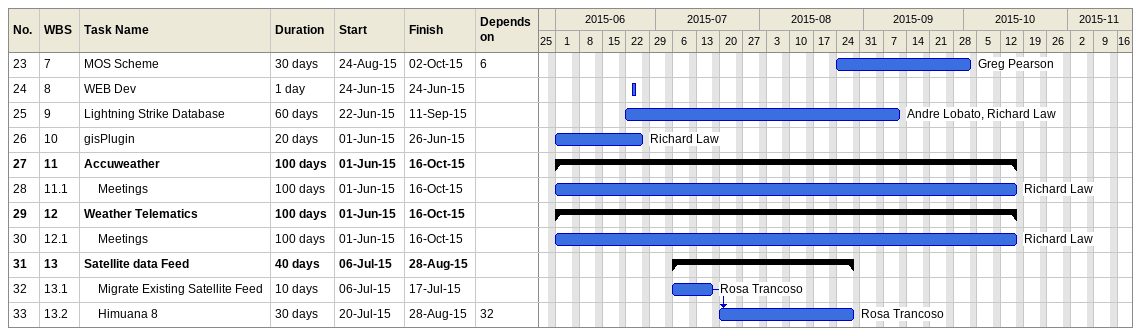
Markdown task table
| ID | WBS | Task | Duration | Start | Finish | Predecessors | Resources |
|---|---|---|---|---|---|---|---|
| 23 | 7 | MOS Scheme | 30d | 2015-08-24 | 2015-10-02 | 6 | Greg Pearson |
| 24 | 8 | WEB Dev | 1d | 2015-06-24 | 2015-06-24 |  |  |
| 25 | 9 | Lightning Strike Database | 60d | 2015-06-22 | 2015-09-11 |  | Andre Lobato, Richard Law |
| 26 | 10 | gisPlugin | 20d | 2015-06-01 | 2015-06-26 |  | Richard Law |
| 27 | 11 | **Accuweather** | 100d | 2015-06-01 | 2015-10-16 |  |  |
| 28 | 11.1 | Meetings | 100d | 2015-06-01 | 2015-10-16 |  | Richard Law |
| 29 | 12 | **Weather Telematics** | 100d | 2015-06-01 | 2015-10-16 |  |  |
| 30 | 12.1 | Meetings | 100d | 2015-06-01 | 2015-10-16 |  | Richard Law |
| 31 | 13 | **Satellite data Feed** | 40d | 2015-07-06 | 2015-08-28 |  |  |
| 32 | 13.1 | Migrate Existing Satellite Feed | 10d | 2015-07-06 | 2015-07-17 |  | Rosa Trancoso |
| 33 | 13.2 | Himuana 8 | 30d | 2015-07-20 | 2015-08-28 | 32 | Rosa Trancoso |
